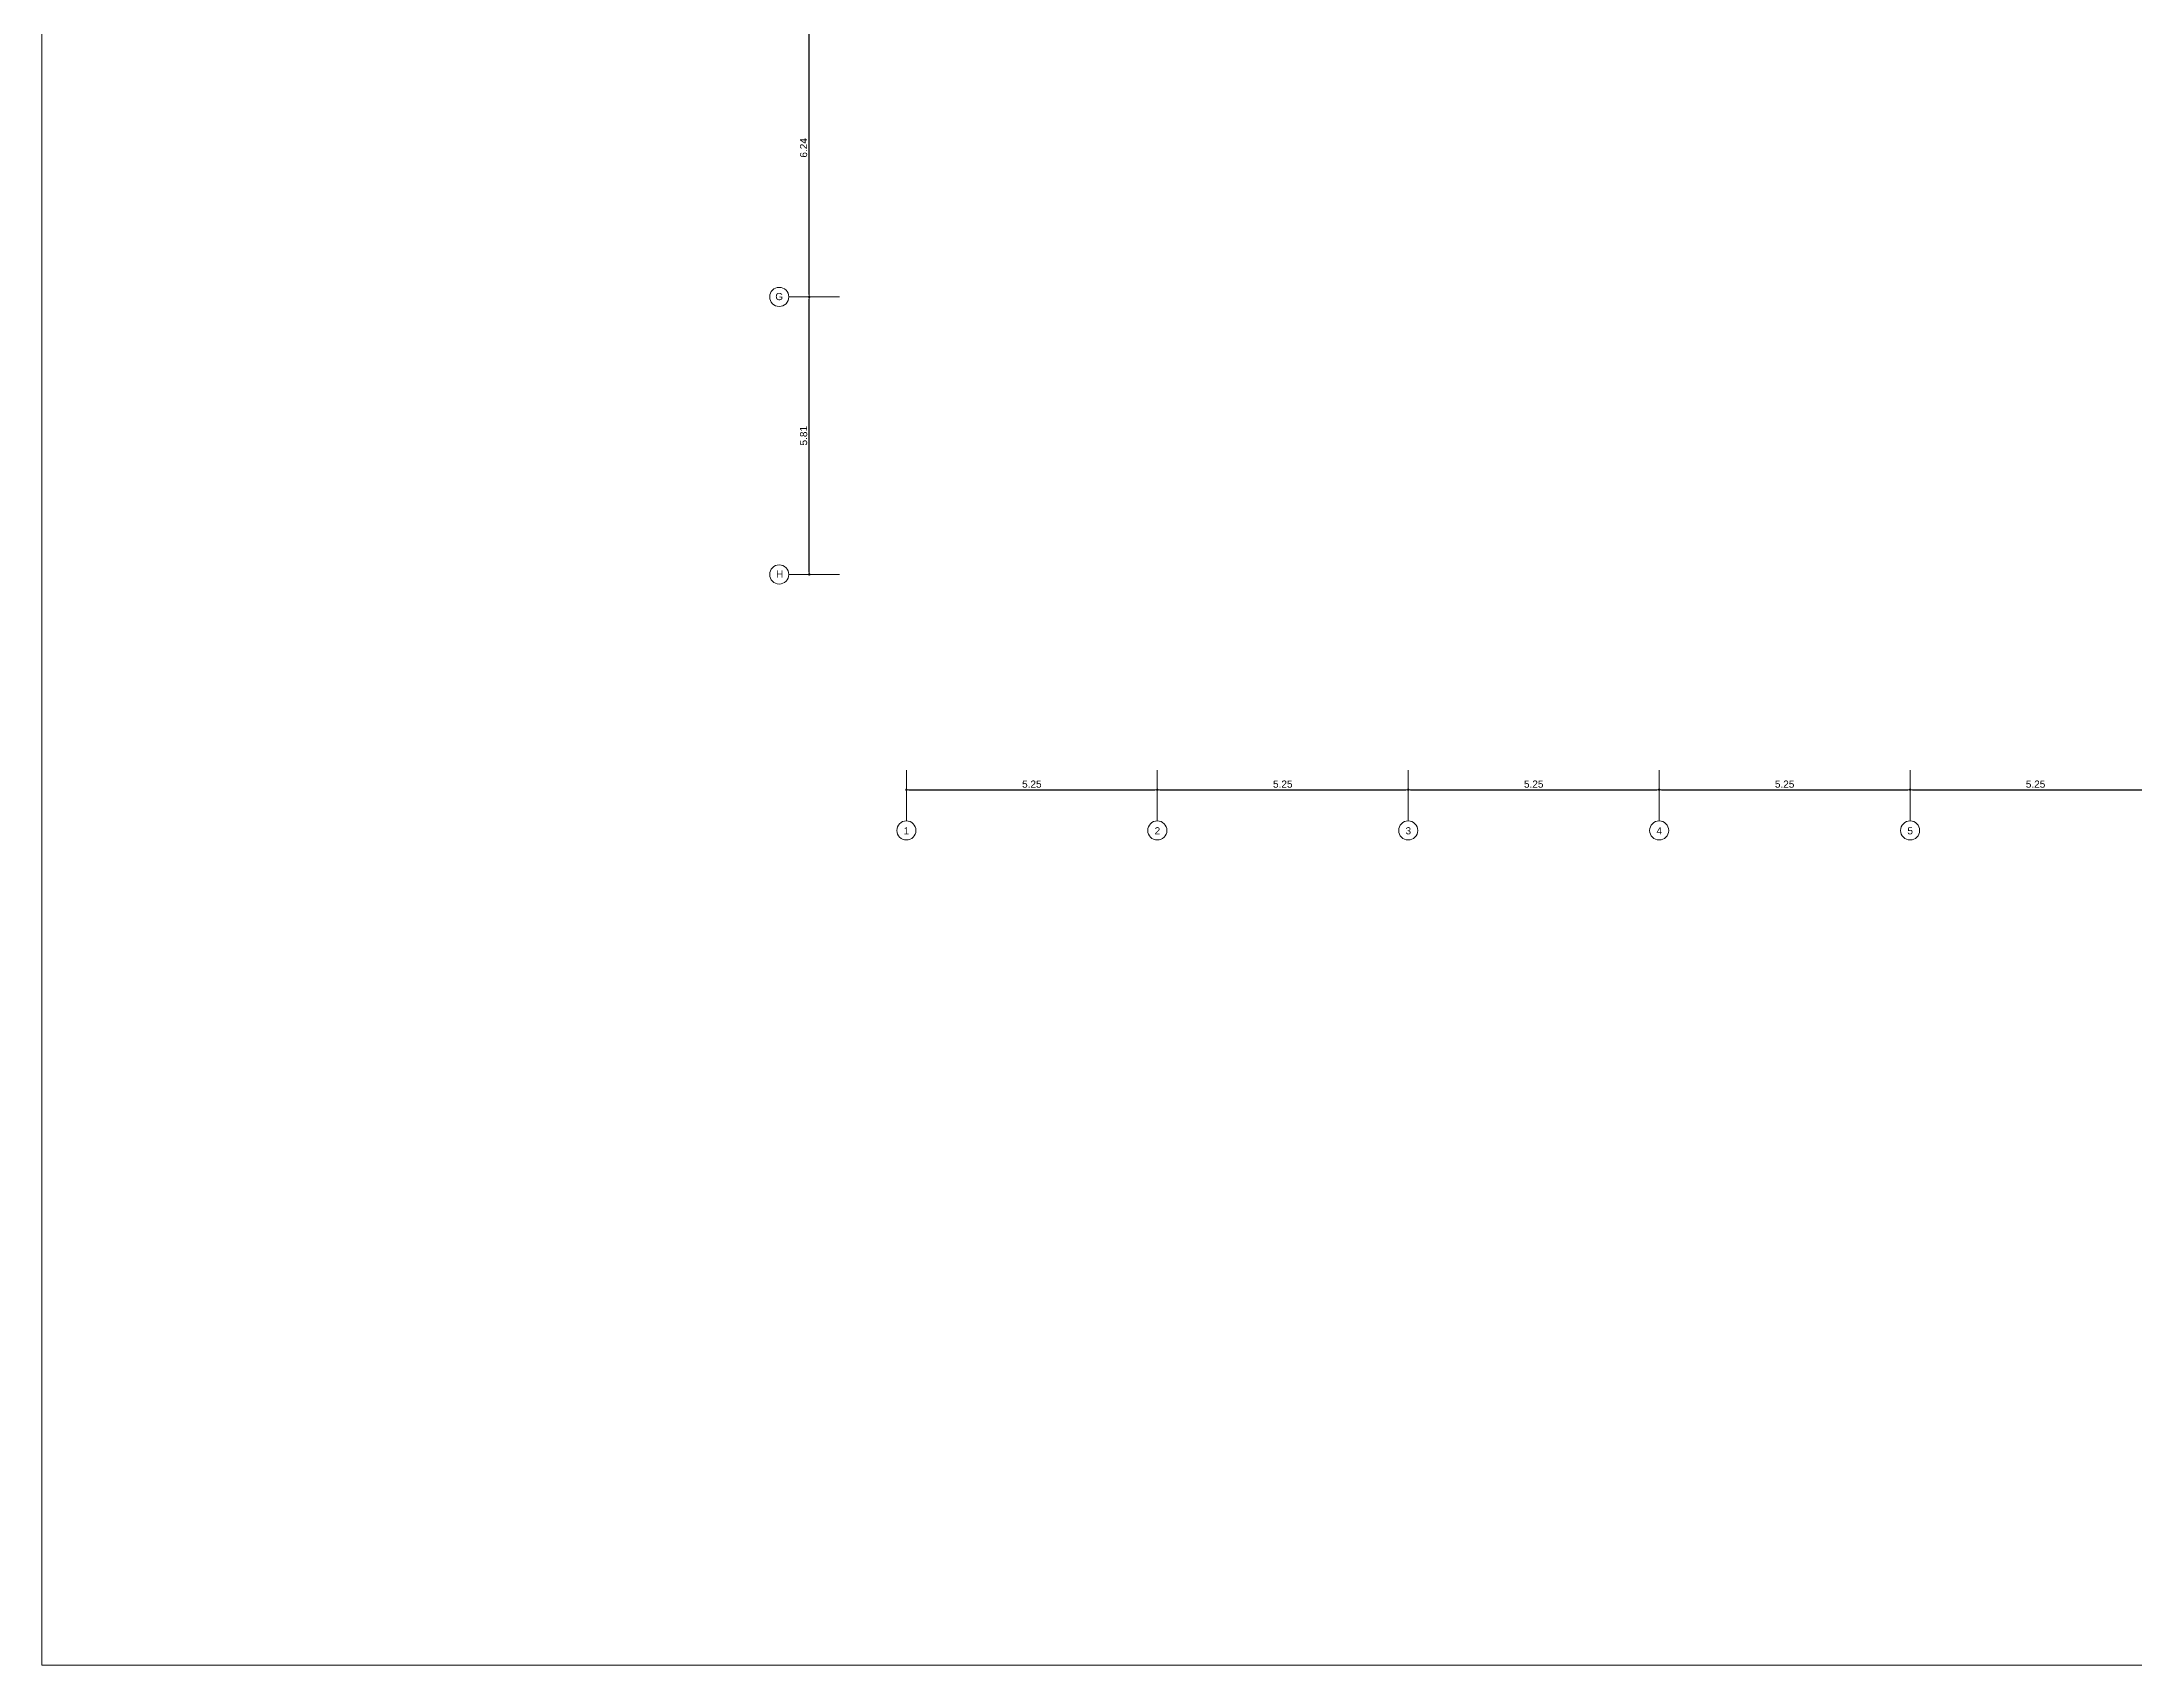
# Model space of a CAD drawing. Header units: millimetres. Extents: x 0 to 100, y 0 to 70.
# Drawn here: x 0 to 43.78, y 0 to 33.95 of the extents above; entities that cross this region are included whole.
import ezdxf
from ezdxf.enums import TextEntityAlignment as Align

# ---------------------------------------------------------------- set-up
doc = ezdxf.new("R2010")
doc.units = ezdxf.units.MM
doc.header["$LTSCALE"] = 0.5
doc.linetypes.add('DOT', pattern=[0.25, 0, -0.25])
doc.layers.get('DEFPOINTS').update_dxf_attribs({"lineweight": 0})
doc.layers.add('Conv', color=251, linetype='Continuous', lineweight=0)
doc.layers.add('Guias', color=251, linetype='DOT', lineweight=0, plot=False)
doc.styles.add('ROMANS', font='ARIAL.TTF')
doc.styles.get("Standard").update_dxf_attribs({"font": 'ARIAL.TTF'})
doc.dimstyles.new('NORMAL', dxfattribs={"dimtxt": 0.15, "dimasz": 0.05, "dimexe": 0.001, "dimexo": 0.0015, "dimgap": 0.04, "dimtad": 1, "dimzin": 4, "dimdsep": 46, "dimtxsty": 'Standard', "dimblk": 'DOT', "dimcen": 0, "dimse1": 1, "dimse2": 1, "dimclrd": 251, "dimclre": 21, "dimclrt": 251, "dimadec": 0, "dimazin": 0, "dimtfac": 1, "dimtmove": 2, "dimatfit": 3, "dimfxl": 0, "dimtolj": 1, "dimtzin": 0, "dimarcsym": 0})

# ---------------------------------------------------------------- blocks, each defined once
blk = doc.blocks.new('_DOT')
at = {"color": 0, "linetype": 'ByBlock'}
blk.add_line((-0.5, 0), (-1, 0), dxfattribs=at)
at = {"color": 0, "linetype": 'ByBlock', "const_width": 0.5}
blk.add_lwpolyline([(-0.25, 0, 1), (0.25, 0, 1)], format="xyb", close=True, dxfattribs=at)
blk = doc.blocks.new('*D25')
at = {"layer": 'Conv', "color": 251, "lineweight": -2}
blk.add_line((18.138, 18.31), (23.288, 18.31), dxfattribs=at)
at = {"layer": 'DEFPOINTS', "color": 0}
for p in [(18.088, 18.722), (23.338, 18.722), (23.338, 18.31)]:
    blk.add_point(p, dxfattribs=at)
at = {"layer": 'Conv', "color": 251, "lineweight": -2, "xscale": 0.05, "yscale": 0.05, "zscale": 0.05, "rotation": 180}
blk.add_blockref('_DOT', (18.088, 18.31), dxfattribs=at)
at = {"layer": 'Conv', "color": 251, "lineweight": -2, "xscale": 0.05, "yscale": 0.05, "zscale": 0.05}
blk.add_blockref('_DOT', (23.338, 18.31), dxfattribs=at)
at = {"layer": 'Conv', "color": 251, "insert": (20.713, 18.427), "char_height": 0.15, "attachment_point": 5}
blk.add_mtext('\\A1;5.25', dxfattribs=at)
blk = doc.blocks.new('*D26')
at = {"layer": 'Conv', "color": 251, "lineweight": -2}
blk.add_line((23.388, 18.31), (28.538, 18.31), dxfattribs=at)
at = {"layer": 'DEFPOINTS', "color": 0}
for p in [(23.338, 18.722), (28.588, 18.722), (28.588, 18.31)]:
    blk.add_point(p, dxfattribs=at)
at = {"layer": 'Conv', "color": 251, "lineweight": -2, "xscale": 0.05, "yscale": 0.05, "zscale": 0.05, "rotation": 180}
blk.add_blockref('_DOT', (23.338, 18.31), dxfattribs=at)
at = {"layer": 'Conv', "color": 251, "lineweight": -2, "xscale": 0.05, "yscale": 0.05, "zscale": 0.05}
blk.add_blockref('_DOT', (28.588, 18.31), dxfattribs=at)
at = {"layer": 'Conv', "color": 251, "insert": (25.963, 18.427), "char_height": 0.15, "attachment_point": 5}
blk.add_mtext('\\A1;5.25', dxfattribs=at)
blk = doc.blocks.new('*D27')
at = {"layer": 'Conv', "color": 251, "lineweight": -2}
blk.add_line((28.638, 18.31), (33.788, 18.31), dxfattribs=at)
at = {"layer": 'DEFPOINTS', "color": 0}
for p in [(28.588, 18.722), (33.838, 18.722), (33.838, 18.31)]:
    blk.add_point(p, dxfattribs=at)
at = {"layer": 'Conv', "color": 251, "lineweight": -2, "xscale": 0.05, "yscale": 0.05, "zscale": 0.05, "rotation": 180}
blk.add_blockref('_DOT', (28.588, 18.31), dxfattribs=at)
at = {"layer": 'Conv', "color": 251, "lineweight": -2, "xscale": 0.05, "yscale": 0.05, "zscale": 0.05}
blk.add_blockref('_DOT', (33.838, 18.31), dxfattribs=at)
at = {"layer": 'Conv', "color": 251, "insert": (31.213, 18.427), "char_height": 0.15, "attachment_point": 5}
blk.add_mtext('\\A1;5.25', dxfattribs=at)
blk = doc.blocks.new('*D28')
at = {"layer": 'Conv', "color": 251, "lineweight": -2}
blk.add_line((33.888, 18.31), (39.038, 18.31), dxfattribs=at)
at = {"layer": 'DEFPOINTS', "color": 0}
for p in [(33.838, 18.722), (39.088, 18.722), (39.088, 18.31)]:
    blk.add_point(p, dxfattribs=at)
at = {"layer": 'Conv', "color": 251, "lineweight": -2, "xscale": 0.05, "yscale": 0.05, "zscale": 0.05, "rotation": 180}
blk.add_blockref('_DOT', (33.838, 18.31), dxfattribs=at)
at = {"layer": 'Conv', "color": 251, "lineweight": -2, "xscale": 0.05, "yscale": 0.05, "zscale": 0.05}
blk.add_blockref('_DOT', (39.088, 18.31), dxfattribs=at)
at = {"layer": 'Conv', "color": 251, "insert": (36.463, 18.427), "char_height": 0.15, "attachment_point": 5}
blk.add_mtext('\\A1;5.25', dxfattribs=at)
blk = doc.blocks.new('*D29')
at = {"layer": 'Conv', "color": 251, "lineweight": -2}
blk.add_line((39.138, 18.31), (44.288, 18.31), dxfattribs=at)
at = {"layer": 'DEFPOINTS', "color": 0}
for p in [(39.088, 18.722), (44.338, 18.722), (44.338, 18.31)]:
    blk.add_point(p, dxfattribs=at)
at = {"layer": 'Conv', "color": 251, "lineweight": -2, "xscale": 0.05, "yscale": 0.05, "zscale": 0.05, "rotation": 180}
blk.add_blockref('_DOT', (39.088, 18.31), dxfattribs=at)
at = {"layer": 'Conv', "color": 251, "lineweight": -2, "xscale": 0.05, "yscale": 0.05, "zscale": 0.05}
blk.add_blockref('_DOT', (44.338, 18.31), dxfattribs=at)
at = {"layer": 'Conv', "color": 251, "insert": (41.713, 18.427), "char_height": 0.15, "attachment_point": 5}
blk.add_mtext('\\A1;5.25', dxfattribs=at)
blk = doc.blocks.new('*D37')
at = {"layer": 'Conv', "color": 251, "lineweight": -2}
blk.add_line((16.055, 22.863), (16.055, 28.568), dxfattribs=at)
at = {"layer": 'DEFPOINTS', "color": 0}
for p in [(16.055, 28.618), (16.691, 28.618), (16.691, 22.813)]:
    blk.add_point(p, dxfattribs=at)
at = {"layer": 'Conv', "color": 251, "lineweight": -2, "xscale": 0.05, "yscale": 0.05, "zscale": 0.05}
for p, rotation in [((16.055, 28.618), 90), ((16.055, 22.813), 270)]:
    blk.add_blockref('_DOT', p, dxfattribs=dict(at, rotation=rotation))
at = {"layer": 'Conv', "color": 251, "insert": (15.938, 25.715), "char_height": 0.15, "attachment_point": 5, "rotation": 90}
blk.add_mtext('\\A1;5.81', dxfattribs=at)
blk = doc.blocks.new('*D38')
at = {"layer": 'Conv', "color": 251, "lineweight": -2}
blk.add_line((16.055, 28.668), (16.055, 34.803), dxfattribs=at)
at = {"layer": 'DEFPOINTS', "color": 0}
for p in [(16.055, 34.853), (16.691, 34.853), (16.691, 28.618)]:
    blk.add_point(p, dxfattribs=at)
at = {"layer": 'Conv', "color": 251, "lineweight": -2, "xscale": 0.05, "yscale": 0.05, "zscale": 0.05}
for p, rotation in [((16.055, 34.853), 90), ((16.055, 28.618), 270)]:
    blk.add_blockref('_DOT', p, dxfattribs=dict(at, rotation=rotation))
at = {"layer": 'Conv', "color": 251, "insert": (15.938, 31.735), "char_height": 0.15, "attachment_point": 5, "rotation": 90}
blk.add_mtext('\\A1;6.24', dxfattribs=at)

msp = doc.modelspace()

# ---------------------------------------------------------------- linework, layer by layer
at = {"layer": 'Conv'}
for p, q in [((16.691, 28.618), (15.628, 28.618)), ((16.691, 22.813), (15.628, 22.813)), ((18.088, 18.722), (18.088, 17.659)), ((23.338, 18.722), (23.338, 17.659)), ((28.588, 18.722), (28.588, 17.659)), ((33.838, 18.722), (33.838, 17.659)), ((39.088, 18.722), (39.088, 17.659))]:
    msp.add_line(p, q, dxfattribs=at)
for centre in [(15.428, 28.618), (15.428, 22.813), (18.088, 17.459), (23.338, 17.459), (28.588, 17.459), (33.838, 17.459), (39.088, 17.459)]:
    msp.add_circle(centre, 0.2, dxfattribs=at)
at = {"layer": 'Guias', "color": 7, "linetype": 'Continuous', "ltscale": 2}
msp.add_lwpolyline([(0, 0), (0, 70), (100, 70), (100, 0), (0, 0)], close=True, dxfattribs=at)

# ---------------------------------------------------------------- texts
at = {"layer": 'Conv', "style": 'ROMANS'}
for s, p in [('G', (15.427, 28.551)), ('H', (15.437, 22.746)), ('1', (18.09, 17.376)), ('2', (23.34, 17.376)), ('3', (28.59, 17.376)), ('4', (33.84, 17.376)), ('5', (39.09, 17.376))]:
    msp.add_text(s, height=0.15, dxfattribs=at).set_placement(p, align=Align.CENTER)

# ---------------------------------------------------------------- dimensions: what is measured, and where the dimension line sits
at = {"layer": 'Conv'}
for base, p1, p2, picture, middle in [((16.055021852, 34.85288262), (16.691099598, 28.61788262), (16.691099598, 34.85288262), '*D38', (15.938435904, 31.73538262)), ((16.055021852, 28.61788262), (16.691099598, 22.81288262), (16.691099598, 28.61788262), '*D37', (15.938435904, 25.71538262))]:
    dim = msp.add_linear_dim(base=base, p1=p1, p2=p2, angle=270, dimstyle='NORMAL', dxfattribs=at)
    dim.commit()
    dim.dimension.update_dxf_attribs({"geometry": picture, "text_midpoint": middle})
for base, p1, p2, picture, middle in [((23.338, 18.31), (18.088, 18.722), (23.338, 18.722), '*D25', (20.713, 18.427)), ((28.588, 18.31), (23.338, 18.722), (28.588, 18.722), '*D26', (25.963, 18.427)), ((33.838, 18.31), (28.588, 18.722), (33.838, 18.722), '*D27', (31.213, 18.427)), ((39.088, 18.31), (33.838, 18.722), (39.088, 18.722), '*D28', (36.463, 18.427)), ((44.338, 18.31), (39.088, 18.722), (44.338, 18.722), '*D29', (41.713, 18.427))]:
    dim = msp.add_linear_dim(base=base, p1=p1, p2=p2, dimstyle='NORMAL', dxfattribs=at)
    dim.commit()
    dim.dimension.update_dxf_attribs({"geometry": picture, "text_midpoint": middle})

doc.saveas('drawing.dxf')
